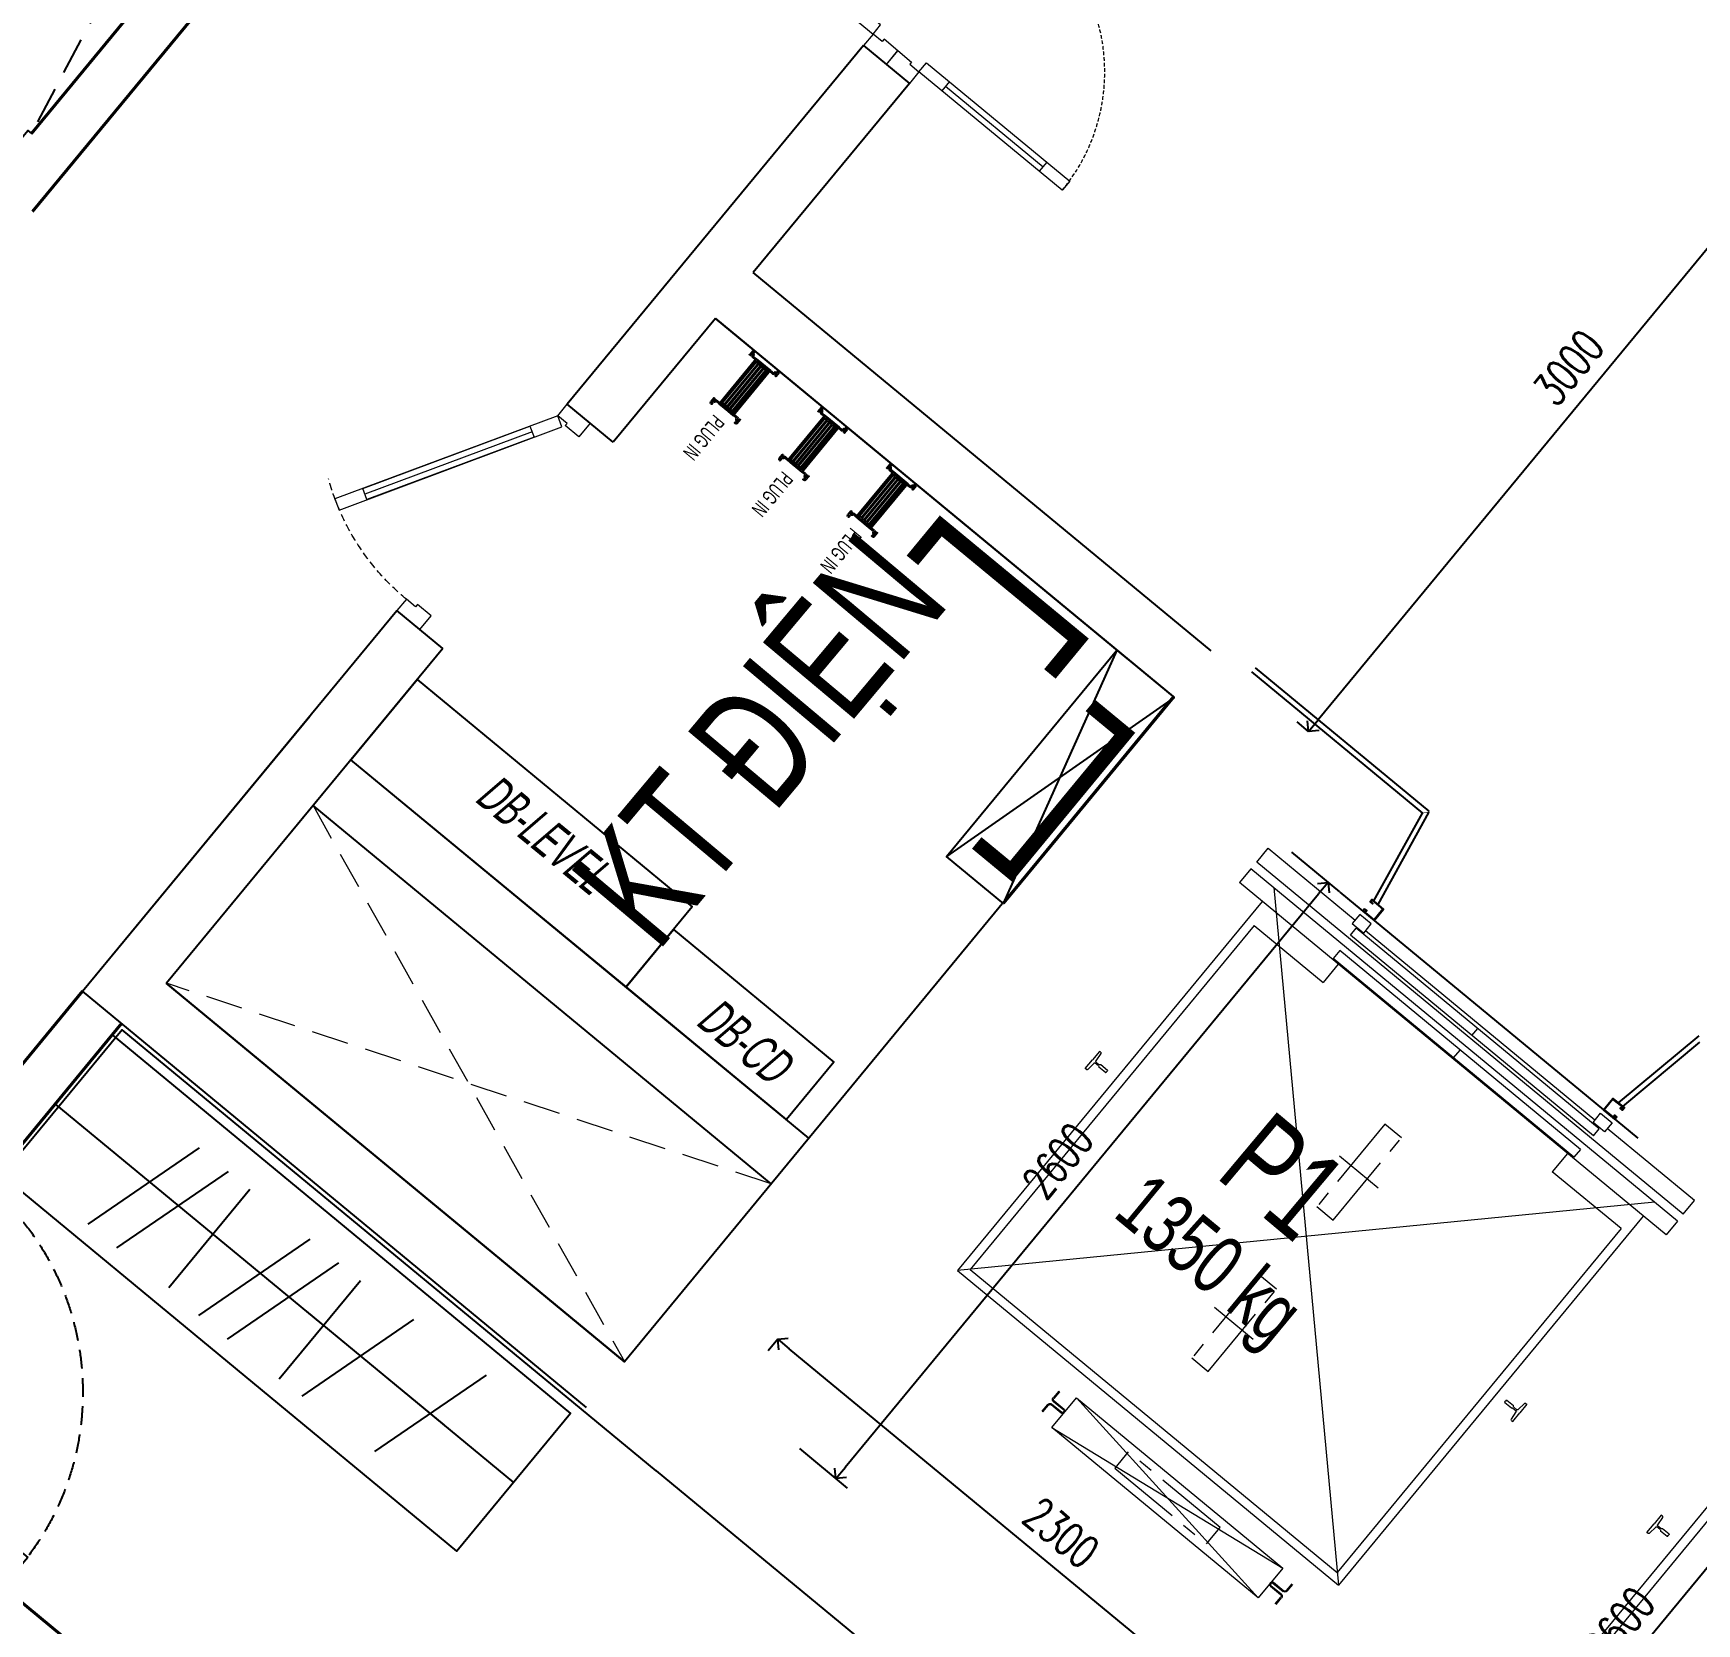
# Model space of a CAD drawing. Header units: millimetres. Extents: x -361675616 to 361246347, y -284141842 to 284396604.
# Drawn here: x -93542 to -87948, y 94639 to 99988 of the extents above; entities that cross this region are included whole.
import ezdxf
from ezdxf.enums import TextEntityAlignment as Align
from ezdxf.xclip import XClip

# ---------------------------------------------------------------- set-up
doc = ezdxf.new("R2010")
doc.units = ezdxf.units.MM
doc.header["$LTSCALE"] = 100
doc.header["$MEASUREMENT"] = 0
doc.header["$XCLIPFRAME"] = 0
for name, pattern in [('HIDDEN', [0.375, 0.25, -0.125]), ('TYPICAL 2 +1 BEDROOM FRONT$0$DASHED2', [9.525, 6.35, -3.175]), ('Xref_NT1+NT2_MBDV Cot vach_220729$0$CENTERX2', [4, 2.5, -0.5, 0.5, -0.5]), ('Xref_NT1+NT2_MBDV Cot vach_220729$0$HIDDEN', [0.375, 0.25, -0.125]), ('Xref_NT1+NT2_MBDV Cot vach_220729$0$HIDDEN2', [0.1875, 0.125, -0.0625]), ('Xref_NT1+NT2_MBDV Cot vach_220729$0$PHANTOMX2', [5, 2.5, -0.5, 0.5, -0.5, 0.5, -0.5])]:
    doc.linetypes.add(name, pattern=pattern)
for name, color, linetype in [('A-ANNO-ROOM', 50, 'Continuous'), ('A-FURNITURE', 251, 'Continuous'), ('A-UNIT', 1, 'Continuous'), ('dien tich thong thuy', 3, 'Continuous'), ('KT-Khuat', 9, 'HIDDEN'), ('MEP-00-TEXT', 7, 'Continuous'), ('MEP-E-P-WIRE', 7, 'P'), ('SPE-MEP-E-SLAB TEXT', 6, 'Continuous'), ('SPE-MEP-Electric', 210, 'Continuous'), ('TYPICAL 2 +1 BEDROOM FRONT$0$A-_DOOR----_E-', 32, 'Continuous'), ('Xref_NT1+NT2_MBDV Cot vach_220729$0$KC-Betong', 6, 'Continuous'), ('Xref_NT1+NT2_MBDV Cot vach_220729$0$KT-Net manh', 139, 'Continuous'), ('Xref_NT1+NT2_MBDV Cot vach_220729$0$KT-Text', 7, 'Continuous'), ('Xref_NT1+NT2_MBDV Cot vach_220729$0$KT-Tuong', 1, 'Continuous'), ('Xref_ST_MBDV Cot vach 30.7.2022$0$KT-Text', 7, 'Continuous'), ('Xref_ST_MBDV Cot vach 30.7.2022$0$ST_MBDV Cot vach 220803$0$Xref_ST_MBDV Cot vach 30.7.2022$0$KT-Tuong', 1, 'Continuous')]:
    doc.layers.add(name, color=color, linetype=linetype)
for name, color, linetype, lineweight in [('KT-Net cat', 1, 'Continuous', 40), ('KT-Net cua', 87, 'Continuous', 9), ('Xref_NT1+NT2_MBDV Cot vach_220729$0$CUA', 37, 'Continuous', 13), ('Xref_NT1+NT2_MBDV Cot vach_220729$0$KT-Noi that', 36, 'Continuous', 9), ('Xref_NT1+NT2_MBDV Cot vach_220729$0$SPE-MEP-HVAC', 140, 'Continuous', 0)]:
    doc.layers.add(name, color=color, linetype=linetype, lineweight=lineweight)
doc.styles.add('220126_HDN_HBA typical plan$0$211210_HDN_HBA_TYPICAL PLAN CORE OPT 1$0$HBA-Text', font='GOTHIC.TTF')
doc.styles.get("Standard").update_dxf_attribs({"font": 'arial.ttf'})
doc.styles.add('Xref_NT1+NT2_MBDV Cot vach_220729$0$Arial', font='arial.ttf', dxfattribs={"width": 0.7})
doc.styles.add('Xref_NT1+NT2_MBDV Cot vach_220729$0$xref.N.Cot vach tang N2$0$DIM', font='vnsimli.shx', dxfattribs={"width": 0.7})
doc.linetypes.add('P', pattern='A,10,-2.5,["P",Standard,S=1.8,R=0,X=-0.8,Y=-0.77],-2.5', length=15)
doc.dimstyles.new('Xref_NT1+NT2_MBDV Cot vach_220729$0$xref.N.Cot vach tang N2$0$CCU 1-100 A1', dxfattribs={"dimscale": 100, "dimtxt": 2.2, "dimasz": 1, "dimexe": 1, "dimexo": 0, "dimgap": 1, "dimtad": 1, "dimdec": 0, "dimdsep": 46, "dimtxsty": 'Xref_NT1+NT2_MBDV Cot vach_220729$0$xref.N.Cot vach tang N2$0$DIM', "dimblk1": 'Xref_NT1+NT2_MBDV Cot vach_220729$0$xref.N.Cot vach tang N2$0$_ARCHTICK', "dimblk2": 'Xref_NT1+NT2_MBDV Cot vach_220729$0$xref.N.Cot vach tang N2$0$_ARCHTICK', "dimsah": 1, "dimcen": 0, "dimdle": 1, "dimclrd": 256, "dimclre": 256, "dimclrt": 31, "dimadec": 0, "dimazin": 0, "dimtfac": 1, "dimtdec": 0, "dimtix": 1, "dimtmove": 2, "dimatfit": 3, "dimldrblk": 'Xref_NT1+NT2_MBDV Cot vach_220729$0$xref.N.Cot vach tang N2$0$_ARCHTICK', "dimfxl": 8, "dimtolj": 1, "dimarcsym": 0})

# ---------------------------------------------------------------- blocks, each defined once
blk = doc.blocks.new('*U103')
for p, q in [((-1260, -100), (-1300, -100)), ((-1280, -100), (-1280, -525)), ((-90, -100), (-50, -100)), ((-70, -100), (-70, -525)), ((-1260, -525), (-1300, -525)), ((-90, -525), (-50, -525))]:
    blk.add_line(p, q)
for points in [[(-1350, 100), (-1290, 100), (-1290, 40), (-1300, 40), (-1300, 0), (-1350, 0)], [(0, 100), (-60, 100), (-60, 40), (-50, 40), (-50, 0), (0, 0)], [(-1300, 0), (-1260, 0), (-1260, -625), (-1300, -625)], [(-50, 0), (-90, 0), (-90, -625), (-50, -625)]]:
    blk.add_lwpolyline(points, close=True)
at = {"linetype": 'Xref_NT1+NT2_MBDV Cot vach_220729$0$HIDDEN2'}
for centre, start, end in [((-1300, 0), 270, 0), ((-50, 0), 180, 270)]:
    blk.add_arc(centre, 625, start, end, dxfattribs=at)
blk = doc.blocks.new('*U51')
at = {"layer": 'TYPICAL 2 +1 BEDROOM FRONT$0$A-_DOOR----_E-'}
for points in [[(80, 920), (40, 920), (40, 0), (80, 0)], [(0, 0), (0, 0), (0, 0), (40, 0), (40, -42), (50, -42), (50, -100), (0, -100), (0, -100), (0, -100)], [(1000, 0), (1000, 0), (1000, 0), (960, 0), (960, -42), (950, -42), (950, -100), (1000, -100), (1000, -100), (1000, -100)]]:
    blk.add_lwpolyline(points, close=True, dxfattribs=at)
at = {"layer": 'TYPICAL 2 +1 BEDROOM FRONT$0$A-_DOOR----_E-', "color": 8, "linetype": 'TYPICAL 2 +1 BEDROOM FRONT$0$DASHED2', "ltscale": 0.1}
blk.add_arc((40, 0), 920, 0, 90, dxfattribs=at)
blk = doc.blocks.new('Hotel Module')
at = {"layer": 'A-FURNITURE'}
for p, q in [((500, -1866.1, 0), (500, -170, 0)), ((305.7, -637.8, -0.1), (742.6, -512.4, -0.1)), ((305.7, -763.3, -0.1), (742.6, -637.8, -0.1)), ((305.7, -858.5, -0.1), (734, -858.5, -0.1)), ((305.7, -1119.8, -0.1), (742.6, -994.3, -0.1)), ((305.7, -1245.3, -0.1), (742.6, -1119.8, -0.1)), ((500, -2170, 0), (500, -1266.1, 0)), ((305.7, -1340.5, -0.1), (734, -1340.5, -0.1)), ((292.7, -1561.1, -0.1), (729.6, -1435.7, -0.1)), ((281.5, -1868.4, 0), (718.4, -1743, 0))]:
    blk.add_line(p, q, dxfattribs=at)
at = {"layer": 'A-FURNITURE', "elevation": 0}
blk.add_lwpolyline([(200, -170), (200, -2170), (800, -2170), (800, -170)], close=True, dxfattribs=at)
at = {"layer": 'KT-Net cat'}
for p, q in [((149.7, 0, 0), (815.2, 0, 0)), ((1865.2, -2354.9), (1865.2, -170)), ((85, -2500, 0), (85, -10100, 0))]:
    blk.add_line(p, q, dxfattribs=at)
blk.add_lwpolyline([(149.7, -170), (815.2, -170), (815.2, 0)], dxfattribs=at)
at = {"layer": 'KT-Net cua', "rotation": 179.999764382085}
blk.add_blockref('*U51', (1815.2, -150, 0), dxfattribs=at)
blk = doc.blocks.new('Xref_NT1+NT2_MBDV Cot vach_220729$0$xref.N.Cot vach tang N2$0$_Open90')
at = {"color": 0, "linetype": 'ByBlock', "lineweight": -2}
for p, q in [((0, 0), (-1, 0)), ((-0.5, 0.5), (0, 0)), ((0, 0), (-0.5, -0.5))]:
    blk.add_line(p, q, dxfattribs=at)
blk = doc.blocks.new('*D161')
at = {"layer": 'Defpoints', "color": 5, "transparency": 16777216}
for p, q in [((-91038.5, 95596.1), (-91070.3, 95557.5)), ((-89303.6, 94163.3), (-91000, 95564.2)), ((-89265.1, 94131.5), (-89296.9, 94092.9))]:
    blk.add_line(p, q, dxfattribs=at)
at = {"layer": 'Defpoints', "color": 0, "transparency": 16777216}
for p in [(-91038.5, 95596.1, 0), (-91038.5, 95596.1), (-89265.1, 94131.5, 0)]:
    blk.add_point(p, dxfattribs=at)
at = {"layer": 'Defpoints', "color": 5, "transparency": 16777216, "xscale": 50, "yscale": 50, "zscale": 50}
for p, rotation in [((-91038.5, 95596.1), 140.4488267357289), ((-89265.1, 94131.5), 320.4488267357289)]:
    blk.add_blockref('Xref_NT1+NT2_MBDV Cot vach_220729$0$xref.N.Cot vach tang N2$0$_Open90', p, dxfattribs=dict(at, rotation=rotation))
at = {"layer": 'Defpoints', "color": 5, "transparency": 16777216, "insert": (-90084.9, 94944.7), "char_height": 110, "attachment_point": 5, "rotation": 320.4488, "style": 'Xref_NT1+NT2_MBDV Cot vach_220729$0$xref.N.Cot vach tang N2$0$DIM'}
blk.add_mtext('\\A1;2300', dxfattribs=at)
blk = doc.blocks.new('Xref_NT1+NT2_MBDV Cot vach_220729$0$xref.N.Cot vach tang N2$0$_ARCHTICK')
at = {"color": 0, "linetype": 'ByBlock', "const_width": 0.15}
blk.add_lwpolyline([(-0.5, -0.5), (0.5, 0.5)], dxfattribs=at)
blk = doc.blocks.new('*D163')
at = {"layer": 'Defpoints', "color": 5, "transparency": 16777216}
for p, q in [((-87421.1, 95673.6), (-87259.8, 95540.3)), ((-88922.1, 93606), (-87330.2, 95533.6)), ((-89076.7, 93668.8), (-88915.4, 93535.6))]:
    blk.add_line(p, q, dxfattribs=at)
at = {"layer": 'Defpoints', "color": 0, "transparency": 16777216}
for p in [(-87421.1, 95673.6, 0), (-87298.3, 95572.2), (-89076.7, 93668.8, 0)]:
    blk.add_point(p, dxfattribs=at)
at = {"layer": 'Defpoints', "color": 5, "transparency": 16777216, "xscale": 50, "yscale": 50, "zscale": 50}
for p, rotation in [((-87298.3, 95572.2), 50.44882673717422), ((-88953.9, 93567.4), 230.4488267371742)]:
    blk.add_blockref('Xref_NT1+NT2_MBDV Cot vach_220729$0$xref.N.Cot vach tang N2$0$_Open90', p, dxfattribs=dict(at, rotation=rotation))
at = {"layer": 'Defpoints', "color": 5, "transparency": 16777216, "insert": (-88207.1, 94636.7), "char_height": 110, "attachment_point": 5, "rotation": 50.4488, "style": 'Xref_NT1+NT2_MBDV Cot vach_220729$0$xref.N.Cot vach tang N2$0$DIM'}
blk.add_mtext('\\A1;2600', dxfattribs=at)
blk = doc.blocks.new('*D166')
at = {"layer": 'Defpoints', "color": 5, "transparency": 16777216}
for p, q in [((-89310.2, 97233.6, 0), (-89148.9, 97100.4, 0)), ((-90811.2, 95166.1, 0), (-89219.3, 97093.7, 0)), ((-90965.8, 95228.9, 0), (-90804.5, 95095.7, 0))]:
    blk.add_line(p, q, dxfattribs=at)
at = {"layer": 'Defpoints', "color": 0, "transparency": 16777216}
for p in [(-89310.2, 97233.6, 0), (-89187.4, 97132.2, 0), (-90965.8, 95228.9)]:
    blk.add_point(p, dxfattribs=at)
at = {"layer": 'Defpoints', "color": 5, "transparency": 16777216, "xscale": 50, "yscale": 50, "zscale": 50}
for p, rotation in [((-89187.4, 97132.2, 0), 50.44882673717401), ((-90843, 95127.5, 0), 230.448826737174)]:
    blk.add_blockref('Xref_NT1+NT2_MBDV Cot vach_220729$0$xref.N.Cot vach tang N2$0$_Open90', p, dxfattribs=dict(at, rotation=rotation))
at = {"layer": 'Defpoints', "color": 5, "transparency": 16777216, "insert": (-90096.2, 96196.7, 0), "char_height": 110, "attachment_point": 5, "rotation": 50.4488, "style": 'Xref_NT1+NT2_MBDV Cot vach_220729$0$xref.N.Cot vach tang N2$0$DIM'}
blk.add_mtext('\\A1;2600', dxfattribs=at)
blk = doc.blocks.new('A$C4DAF2025')
at = {"layer": 'Xref_NT1+NT2_MBDV Cot vach_220729$0$KT-Net manh'}
for p, q in [((-20.4, 1630.9, 0), (554.5, 1156.1, 0)), ((-31.8, 1617, 0), (552.4, 1134.5, 0)), ((762.6, 1479.7, 0), (1765, 651.9, 0)), ((813.5, 1372.8, 0), (554.5, 1156.1, 0)), ((827.7, 1361.1, 0), (556.7, 1134.9, 0)), ((552.4, 1134.5, 0), (554.3, 1136.8, 0)), ((554.3, 1136.8, 0), (556.7, 1134.9, 0)), ((1636.2, 693.4, 0), (1465.3, 384.5, 0)), ((1650.4, 681.7, 0), (1486.6, 386.4, 0))]:
    blk.add_line(p, q, dxfattribs=at)
at = {"layer": 'Xref_NT1+NT2_MBDV Cot vach_220729$0$KT-Net manh', "ltscale": 2, "elevation": 0}
for points in [[(833.3, 1408.3), (839.7, 1416), (878.3, 1384.2), (846.4, 1345.7), (807.9, 1377.5), (814.2, 1385.2), (821.9, 1378.8), (820.9, 1377.6), (814.4, 1382.9), (810.1, 1377.7), (846.2, 1347.9), (876, 1384), (839.9, 1413.8), (835.6, 1408.5), (842.1, 1403.2), (841, 1402)], [(1681.5, 707.9), (1687.9, 715.6), (1649.3, 747.4), (1617.5, 708.9), (1656, 677), (1662.4, 684.8), (1654.7, 691.1), (1653.7, 689.9), (1660.1, 684.5), (1655.8, 679.3), (1619.7, 709.1), (1649.5, 745.2), (1685.6, 715.4), (1681.3, 710.1), (1674.8, 715.5), (1673.8, 714.3)]]:
    blk.add_lwpolyline(points, close=True, dxfattribs=at)
at = {"layer": 'Xref_NT1+NT2_MBDV Cot vach_220729$0$KT-Net manh', "const_width": 2, "elevation": 0}
blk.add_lwpolyline([(554.3, 1136.8), (554.5, 1156.1)], dxfattribs=at)
at = {"layer": 'Xref_NT1+NT2_MBDV Cot vach_220729$0$KT-Noi that', "linetype": 'Continuous', "ltscale": 2}
for p, q in [((744, 1741.5), (1769.2, 2982.9)), ((1769.2, 2982.9), (3050.7, 1924.6)), ((818.9, 1783.4), (1774, 2940)), ((1774, 2940), (3007.7, 1921.2)), ((2025.5, 683.2), (3050.7, 1924.6)), ((2052.6, 764.6), (3007.7, 1921.2)), ((629.5, 1758.3), (667.7, 1804.5)), ((2101.9, 620.1), (667.7, 1804.5)), ((610.4, 1735.1), (572.2, 1688.9)), ((2044.5, 550.7), (610.4, 1735.1)), ((2063.6, 573.9), (629.5, 1758.3)), ((818.9, 1783.4), (1050.2, 1592.4)), ((572.2, 1688.9), (865.2, 1446.9)), ((999.2, 1530.7), (1050.2, 1592.4)), ((955.8, 1517.3), (977.4, 1543.5)), ((1765.4, 848.7), (955.8, 1517.3)), ((1787, 874.9), (977.4, 1543.5)), ((911.8, 1471.9), (892.5, 1448.6)), ((1729.1, 797), (911.8, 1471.9)), ((1709.9, 773.6), (892.5, 1448.6)), ((1678, 782.1), (906.9, 1418.9)), ((1382.2, 1209.2), (1360.6, 1183)), ((1320.5, 1134.4), (1301.2, 1111.1)), ((1770.3, 893.9), (1821.2, 955.6)), ((2052.6, 764.6), (1821.2, 955.6)), ((1765.4, 848.7), (1787, 874.9)), ((1729.1, 797), (1709.9, 773.6)), ((2006.3, 504.5), (1713.3, 746.4)), ((2063.6, 573.9), (2101.9, 620.1)), ((2044.5, 550.7), (2006.3, 504.5))]:
    blk.add_line(p, q, dxfattribs=at)
at = {"layer": 'Xref_NT1+NT2_MBDV Cot vach_220729$0$KT-Noi that', "linetype": 'Xref_NT1+NT2_MBDV Cot vach_220729$0$HIDDEN', "ltscale": 500}
for p, q in [((1987.3, 636.9), (1769.2, 2982.9)), ((2347.7, 2771), (2958.9, 2097.7)), ((3041.7, 2197.9), (2265, 2670.7)), ((705.8, 1695.2), (3050.7, 1924.6))]:
    blk.add_line(p, q, dxfattribs=at)
at = {"layer": 'Xref_NT1+NT2_MBDV Cot vach_220729$0$KT-Noi that', "linetype": 'Continuous'}
for p, q in [((2232.4, 2725.5), (2250.9, 2748)), ((2234.9, 2723.5), (2253.4, 2745.9)), ((2296.3, 2718.5), (2262.1, 2746.8)), ((2298.4, 2721), (2264.1, 2749.2)), ((2287.8, 2792.6), (2269.3, 2770.2)), ((2304.8, 2728.7), (2270.5, 2756.9)), ((2290.3, 2790.6), (2271.7, 2768.1)), ((2306.8, 2731.1), (2272.6, 2759.4)), ((2290.3, 2790.6), (2287.8, 2792.6)), ((2234.9, 2723.5), (2232.4, 2725.5)), ((2305.2, 2724.4), (2302.6, 2721.4)), ((2307.6, 2722.4), (2305.1, 2719.3)), ((1183.5, 2432.3), (1159.6, 2403.4)), ((1187.8, 2424.9), (1171.4, 2400.2)), ((1187.4, 2429.1), (1183.5, 2432.3)), ((1135.8, 2374.4), (1159.6, 2403.4)), ((1139.6, 2371.3), (1135.8, 2374.4)), ((1143.8, 2371.7), (1165, 2392.4)), ((1179.8, 2384), (1169.2, 2392.8)), ((1182.4, 2387.2), (1171.8, 2396)), ((1203.5, 2360.7), (1181.1, 2379.1)), ((1209.9, 2368.4), (1187.5, 2386.8)), ((1204.9, 2360.8), (1207.4, 2363.9)), ((1210, 2367), (1207.4, 2363.9)), ((3001.6, 2149.3), (2999, 2146.2)), ((2999.9, 2137.5), (3034.1, 2109.2)), ((3004, 2147.3), (3001.5, 2144.2)), ((3001.9, 2140), (3036.1, 2111.7)), ((3008.3, 2147.7), (3042.5, 2119.4)), ((3010.3, 2150.1), (3044.5, 2121.9)), ((3071.8, 2145.1), (3053.3, 2122.7)), ((3074.3, 2143.1), (3055.7, 2120.7)), ((3016.4, 2078.1), (3034.9, 2100.5)), ((3018.9, 2076), (3037.4, 2098.5)), ((2546.5, 1252.8), (2549.1, 1255.9)), ((2546.7, 1251.4), (2569, 1232.9)), ((2551.6, 1259), (2549.1, 1255.9)), ((2553, 1259.1), (2575.4, 1240.7)), ((2574.1, 1232.6), (2584.7, 1223.8)), ((2576.7, 1235.8), (2587.3, 1227)), ((2612.7, 1248.1), (2591.6, 1227.4)), ((2620.8, 1245.3), (2596.9, 1216.4)), ((2616.9, 1248.5), (2620.8, 1245.3)), ((2568.8, 1194.9), (2585.1, 1219.6)), ((2569.2, 1190.7), (2573, 1187.5)), ((2573, 1187.5), (2596.9, 1216.4))]:
    blk.add_line(p, q, dxfattribs=at)
at = {"layer": 'Xref_NT1+NT2_MBDV Cot vach_220729$0$KT-Noi that', "linetype": 'Xref_NT1+NT2_MBDV Cot vach_220729$0$CENTERX2'}
for p, q in [((2053.9, 2157.7), (2184.5, 2049.8)), ((1633.7, 1648.8), (1764.2, 1540.9))]:
    blk.add_line(p, q, dxfattribs=at)
at = {"layer": 'Xref_NT1+NT2_MBDV Cot vach_220729$0$KT-Noi that', "linetype": 'Continuous', "ltscale": 2}
for points in [[(2347.7, 2771), (2265, 2670.7), (2958.9, 2097.7), (3041.7, 2197.9)], [(849.3, 1427.6), (874.7, 1458.4), (913.3, 1426.6), (887.8, 1395.8)], [(1697.4, 727.2), (1722.9, 758), (1684.3, 789.8), (1658.9, 759)]]:
    blk.add_lwpolyline(points, close=True, dxfattribs=at)
at = {"layer": 'Xref_NT1+NT2_MBDV Cot vach_220729$0$KT-Noi that', "linetype": 'Xref_NT1+NT2_MBDV Cot vach_220729$0$PHANTOMX2'}
for points in [[(2522, 2589.4), (2830.5, 2334.7), (2784.6, 2279.2), (2476.2, 2533.9)], [(2207.1, 2264.6), (2262.6, 2218.8), (2033.4, 1941.2), (1977.9, 1987)], [(1786.8, 1755.7), (1842.3, 1709.9), (1613.1, 1432.3), (1557.6, 1478.1)]]:
    blk.add_lwpolyline(points, close=True, dxfattribs=at)
at = {"layer": 'Xref_NT1+NT2_MBDV Cot vach_220729$0$KT-Noi that', "linetype": 'Continuous'}
for centre, radius, start, end in [((2258.2, 2742), 9.4, 50.4488, 140.4488), ((2258.2, 2742), 6.2, 50.4488, 140.4488), ((2276.5, 2764.2), 9.4, 140.4488, 230.4488), ((2276.5, 2764.2), 6.2, 140.4488, 230.4488), ((2300.3, 2723.3), 6.2, 230.4488, 320.4488), ((2300.3, 2723.3), 3, 230.4488, 320.4488), ((2302.8, 2726.4), 3, 320.4488, 50.4488), ((2302.8, 2726.4), 6.2, 320.4488, 50.4488), ((1185.5, 2426.8), 3, 320.4488, 50.4488), ((1141.5, 2373.6), 3, 230.4488, 320.4488), ((1167.3, 2390.5), 3, 50.4488, 140.4488), ((1173.7, 2398.3), 3, 140.4488, 230.4488), ((1176, 2380.4), 5.25, 346.1185, 43.7661), ((1185.3, 2391.6), 5.25, 237.1315, 294.7791), ((1204.1, 2361.4), 1, 230.4488, 320.4488), ((1209.2, 2367.6), 1, 320.4488, 50.4488), ((3003.8, 2142.3), 6.2, 140.4488, 230.4488), ((3003.8, 2142.3), 3, 140.4488, 230.4488), ((3006.4, 2145.4), 6.2, 50.4488, 140.4488), ((3006.4, 2145.4), 3, 50.4488, 140.4488), ((3030.1, 2104.4), 6.2, 320.4488, 50.4488), ((3030.1, 2104.4), 9.4, 320.4488, 50.4488), ((3048.5, 2126.7), 9.4, 230.4488, 320.4488), ((3048.5, 2126.7), 6.2, 230.4488, 320.4488), ((2547.3, 1252.2), 1, 140.4488, 230.4488), ((2552.4, 1258.3), 1, 50.4488, 140.4488), ((2571.2, 1228.2), 5.25, 57.1315, 114.7791), ((2580.5, 1239.4), 5.25, 166.1185, 223.7661), ((2615, 1246.2), 3, 50.4488, 140.4488), ((2571.1, 1193), 3, 140.4488, 230.4488), ((2582.8, 1221.5), 3, 320.4488, 50.4488), ((2589.2, 1229.3), 3, 230.4488, 320.4488)]:
    blk.add_arc(centre, radius, start, end, dxfattribs=at)
blk = doc.blocks.new('*D176')
at = {"layer": 'Defpoints', "color": 5, "transparency": 16777216}
for p, q in [((-87342.7, 99953.5), (-87381.3, 99985.3)), ((-87374.5, 99914.9), (-89221.2, 97678.9)), ((-89253, 97640.3), (-89291.6, 97672.2))]:
    blk.add_line(p, q, dxfattribs=at)
at = {"layer": 'Defpoints', "color": 0, "transparency": 16777216}
for p in [(-87342.7, 99953.5, 0), (-89253, 97640.3, 0), (-89253, 97640.3)]:
    blk.add_point(p, dxfattribs=at)
at = {"layer": 'Defpoints', "color": 5, "transparency": 16777216, "xscale": 50, "yscale": 50, "zscale": 50}
for p, rotation in [((-87342.7, 99953.5), 50.44882673721632), ((-89253, 97640.3), 230.4488267372163)]:
    blk.add_blockref('Xref_NT1+NT2_MBDV Cot vach_220729$0$xref.N.Cot vach tang N2$0$_Open90', p, dxfattribs=dict(at, rotation=rotation))
at = {"layer": 'Defpoints', "color": 5, "transparency": 16777216, "insert": (-88378.8, 98863.8), "char_height": 110, "attachment_point": 5, "rotation": 50.4488, "style": 'Xref_NT1+NT2_MBDV Cot vach_220729$0$xref.N.Cot vach tang N2$0$DIM'}
blk.add_mtext('\\A1;3000', dxfattribs=at)
blk = doc.blocks.new('STTT')
at = {"layer": 'Xref_NT1+NT2_MBDV Cot vach_220729$0$KT-Text', "extrusion": (2.27976e-08, 7.84266e-08, 1), "style": 'Xref_NT1+NT2_MBDV Cot vach_220729$0$Arial', "oblique": 360, "width": 0.7}
blk.add_text('P1', height=300, rotation=320, dxfattribs=at).set_placement((-89303.5, 95821.6, 0), align=Align.CENTER)
at = {"layer": 'Xref_NT1+NT2_MBDV Cot vach_220729$0$KT-Text', "style": 'Xref_NT1+NT2_MBDV Cot vach_220729$0$Arial', "width": 0.7}
blk.add_text('1350 kg', height=200, rotation=320.4488, dxfattribs=at).set_placement((-89516.6, 95582.8, 0), align=Align.CENTER)
blk = doc.blocks.new('STTT2')
at = {"layer": 'Xref_ST_MBDV Cot vach 30.7.2022$0$KT-Text'}
blk.add_blockref('STTT', (0, 0), dxfattribs=at)
blk = doc.blocks.new('ĂERWER')
at = {"layer": 'Xref_ST_MBDV Cot vach 30.7.2022$0$KT-Text'}
blk.add_blockref('STTT2', (0, 0), dxfattribs=at)
blk = doc.blocks.new('*U104')
blk.add_line((-146.6, -32.7), (-666.2, -332.7))
for points in [[(-900, 100), (-840, 100), (-840, 40), (-850, 40), (-850, 0), (-900, 0)], [(0, 100), (-60, 100), (-60, 40), (-50, 40), (-50, 0), (0, 0)], [(-50, 0), (-742.8, -400), (-762.8, -365.4), (-70, 34.6)], [(-136.6, -50), (-156.6, -15.4), (-676.2, -315.4), (-656.2, -350)]]:
    blk.add_lwpolyline(points, close=True)
at = {"linetype": 'Xref_NT1+NT2_MBDV Cot vach_220729$0$HIDDEN'}
blk.add_arc((-50, 0), 800, 180, 215.0495, dxfattribs=at)
blk = doc.blocks.new('Busway 1600A')
at = {"color": 3, "ltscale": 0.6}
for p, q in [((-95, 57.5), (-111, 57.5)), ((-94, 54.6), (-94, 56.5)), ((-115, 53.5), (-115, 50.6)), ((-114, 49.6), (-111.9, 49.6)), ((-110.9, 50.6), (-110.9, 52.6)), ((-109.9, 53.6), (-106.1, 53.6)), ((-106.1, 53.6), (-106.1, 52.8)), ((-102, 53.6), (-102, 52.8)), ((-102, 53.6), (-95, 53.6)), ((-98.1, 44.7), (-98.1, 31.2)), ((98, 31.2), (-98.1, 31.2)), ((-98, 48.8), (-98, 48.8)), ((98, 31.2), (-98, 31.2)), ((-98, 31.2), (-98, -31.2)), ((-98, 30.2), (-98, -10.6)), ((-94, 44.8), (-94, 31.2)), ((94, 27.2), (-94, 27.2)), ((-94, 27.2), (-94, -27.2)), ((94, -27.2), (94, 27.2)), ((98, -31.2), (98, 31.2)), ((-115, -53.5), (-115, -50.6)), ((-114, -49.6), (-111.9, -49.6)), ((-110.9, -50.6), (-110.9, -52.6)), ((-109.9, -53.6), (-106.1, -53.6)), ((-106.1, -53.6), (-106.1, -52.8)), ((-102, -53.6), (-102, -52.8)), ((-102, -53.6), (-95, -53.6)), ((-98.1, -44.7), (-98.1, -31.2)), ((-98, -19.6), (-98, -10.6)), ((-98, -10.6), (-98, -10.6)), ((-98, -10.6), (-98, -10.6)), ((-98, -10.6), (-98, -19.6)), ((-98, -30.2), (-98, -19.6)), ((-98, -19.6), (-98, -19.6)), ((-98, -19.6), (-98, -19.6)), ((-98, -30.2), (-98, -30.2)), ((98, -31.2), (-98, -31.2)), ((-98, -31.2), (98, -31.2)), ((-98, -48.8), (-98, -48.8)), ((-94, -27.2), (94, -27.2)), ((-94, -44.8), (-94, -31.2)), ((-94, -54.6), (-94, -56.5)), ((-95, -57.5), (-111, -57.5))]:
    blk.add_line(p, q, dxfattribs=at)
at = {"color": 1, "lineweight": -3, "ltscale": 0.6}
for p, q in [((87.6, 24), (-87.6, 24)), ((-89.6, -20.4), (-89.6, -21.1)), ((85.6, -16.4), (-85.6, -16.4)), ((-85.6, -25.1), (85.6, -25.1)), ((89.6, -21.1), (89.6, -20.4))]:
    blk.add_line(p, q, dxfattribs=at)
at = {"color": 3, "ltscale": 0.6}
for points in [[(102, 53.6), (95, 53.6, -0.413701), (94, 54.6), (94, 56.5, -0.414214), (95, 57.5), (111, 57.5)], [(102, 53.6), (102, 52.8, -0.414214), (98, 48.8), (98, 48.8, 0.414214), (94, 44.8), (94, 31.2)], [(106, 53.6), (106, 52.8, -0.410786), (98.1, 44.7), (98.1, 31.2)], [(115, 53.5), (115, 50.6, -0.414214), (114, 49.6), (111.9, 49.6, -0.414214), (110.9, 50.6), (110.9, 52.6, 0.413701), (109.9, 53.6), (106, 53.6)], [(102, -53.6), (102, -52.8, 0.414214), (98, -48.8), (98, -48.8, -0.414214), (94, -44.8), (94, -31.2)], [(102, -53.6), (95, -53.6, 0.413701), (94, -54.6), (94, -56.5, 0.414214), (95, -57.5), (111, -57.5)], [(106, -53.6), (106, -52.8, 0.410786), (98.1, -44.7), (98.1, -31.2)], [(115, -53.5), (115, -50.6, 0.414214), (114, -49.6), (111.9, -49.6, 0.414214), (110.9, -50.6), (110.9, -52.6, -0.413701), (109.9, -53.6), (106, -53.6)]]:
    blk.add_lwpolyline(points, format="xyb", dxfattribs=at)
at = {"color": 1, "lineweight": -3, "ltscale": 0.6}
for points in [[(-85.6, 8.7), (85.6, 8.7, 0.414214), (89.6, 12.7), (89.6, 13.4, 0.414214), (85.6, 17.4), (-85.6, 17.4, 0.414214), (-89.6, 13.4), (-89.6, 12.7, 0.414214)], [(-85.6, -2.5), (85.6, -2.5, 0.414214), (89.6, 1.5), (89.6, 2.1, 0.414214), (85.6, 6.1), (-85.6, 6.1, 0.414214), (-89.6, 2.1), (-89.6, 1.5, 0.414214)], [(-85.6, -13.8), (85.6, -13.8, 0.414214), (89.6, -9.8), (89.6, -9.2, 0.414214), (85.6, -5.2), (-85.6, -5.2, 0.414214), (-89.6, -9.2), (-89.6, -9.8, 0.414214)]]:
    blk.add_lwpolyline(points, format="xyb", close=True, dxfattribs=at)
blk.add_lwpolyline([(87.6, 20), (-87.6, 20)], dxfattribs=at)
at = {"color": 3, "ltscale": 0.6}
for centre, radius, start, end in [((-111, 53.5), 4, 90, 180), ((-95, 56.5), 1, 0, 90), ((111, 53.5), 4, 0, 90), ((-114, 50.6), 1, 180, 270), ((-111.9, 50.6), 1, 270, 0), ((-109.9, 52.6), 1, 90.1003, 180), ((-98, 52.8), 8.09, 180, 269.3288), ((-98, 52.8), 4, 180, 270), ((-98, 44.8), 4, 0, 90), ((-95, 54.6), 1, 270.1003, 0), ((-114, -50.6), 1, 90, 180), ((-111, -53.5), 4, 180, 270), ((-111.9, -50.6), 1, 0, 90), ((-109.9, -52.6), 1, 180, 269.8997), ((-98, -52.8), 8.09, 90.6712, 180), ((-98, -52.8), 4, 90, 180), ((-98, -44.8), 4, 270, 0), ((-95, -54.6), 1, 360, 89.8997), ((111, -53.5), 4, 270, 0), ((-95, -56.5), 1, 270, 0)]:
    blk.add_arc(centre, radius, start, end, dxfattribs=at)
at = {"color": 1, "lineweight": -3, "ltscale": 0.6}
for centre, radius, start, end in [((-87.6, 22), 2, 90, 270), ((87.6, 22), 2, 270, 90), ((-85.6, -20.4), 4, 90, 180), ((-85.6, -21.1), 4, 180, 270), ((85.6, -20.4), 4, 0, 90), ((85.6, -21.1), 4, 270, 0)]:
    blk.add_arc(centre, radius, start, end, dxfattribs=at)
blk = doc.blocks.new('short hotel block 1')
at = {"layer": 'KT-Khuat', "ltscale": 5, "elevation": 0}
blk.add_lwpolyline([(-123353.3, 101623.1), (-124397.8, 99651.6)], dxfattribs=at)
at = {"layer": 'KT-Net cat'}
for p, q in [((-123006.7, 101336, 0), (-124397.9, 99651.4, 0)), ((-122875.6, 101227.8, 0), (-124394.2, 99388.9, 0))]:
    blk.add_line(p, q, dxfattribs=at)
blk = doc.blocks.new('A$C418F5BC8')
at = {"layer": 'A-ANNO-ROOM', "insert": (648.1, 1090.8), "char_height": 600, "attachment_point": 2, "rotation": 50.4488, "style": '220126_HDN_HBA typical plan$0$211210_HDN_HBA_TYPICAL PLAN CORE OPT 1$0$HBA-Text'}
blk.add_mtext_dynamic_manual_height_columns('SL-S', width=722857412.874, gutter_width=9765.6, heights=[0], dxfattribs=at)
blk = doc.blocks.new('A$C2A6C5140')
at = {"layer": 'A-ANNO-ROOM', "insert": (731.4, 1190, 0), "char_height": 600, "attachment_point": 2, "rotation": 50.4488, "style": '220126_HDN_HBA typical plan$0$211210_HDN_HBA_TYPICAL PLAN CORE OPT 1$0$HBA-Text'}
blk.add_mtext_dynamic_manual_height_columns('2-BR', width=722857412.874, gutter_width=9765.6, heights=[0], dxfattribs=at)
blk = doc.blocks.new('A$C5388591E')
at = {"layer": 'A-ANNO-ROOM', "insert": (894.3, 842.2, 0), "char_height": 600, "attachment_point": 2, "rotation": 1.4065, "style": '220126_HDN_HBA typical plan$0$211210_HDN_HBA_TYPICAL PLAN CORE OPT 1$0$HBA-Text'}
blk.add_mtext_dynamic_manual_height_columns('3-BR', width=722857412.874, gutter_width=9765.6, heights=[0], dxfattribs=at)
blk = doc.blocks.new('A$C21AF0CCA')
at = {"layer": 'A-ANNO-ROOM', "insert": (1197.6, 814.7), "char_height": 600, "attachment_point": 2, "rotation": 0.1054, "style": '220126_HDN_HBA typical plan$0$211210_HDN_HBA_TYPICAL PLAN CORE OPT 1$0$HBA-Text'}
blk.add_mtext_dynamic_manual_height_columns('1-BR+', width=722857412.874, gutter_width=9765.6, heights=[0], dxfattribs=at)

msp = doc.modelspace()

# ---------------------------------------------------------------- linework, layer by layer
at = {"layer": 'SPE-MEP-Electric', "const_width": 50, "elevation": 0}
for points in [[(-90585.7, 98215.6), (-90490.1, 98331.3), (-90027.6, 97949.1), (-90123.1, 97833.5)], [(-89987, 97727.7), (-89871.4, 97632.2), (-90253.5, 97169.6), (-90369.2, 97265.2)]]:
    msp.add_lwpolyline(points, dxfattribs=at)
at = {"layer": 'SPE-MEP-Electric', "elevation": 0}
msp.add_lwpolyline([(-90278.5, 97060.6), (-90471.2, 97219.8), (-89898.1, 97913.7), (-89705.4, 97754.5)], close=True, dxfattribs=at)
for points in [[(-89898.1, 97913.7), (-90280.2, 97062)], [(-89705.5, 97754.6), (-90471.3, 97219.8)]]:
    msp.add_lwpolyline(points, dxfattribs=at)
at = {"layer": 'Xref_NT1+NT2_MBDV Cot vach_220729$0$KC-Betong', "elevation": 0}
msp.add_lwpolyline([(-91248.2, 99029.3), (-89708.8, 97757.5), (-91553.9, 95520), (-93095, 96793.1)], dxfattribs=at)
at = {"layer": 'Xref_NT1+NT2_MBDV Cot vach_220729$0$KT-Tuong', "ltscale": 0.5}
for p, q in [((-90749.8, 99947), (-91746.3, 98740.3)), ((-90749.8, 99947), (-90595.6, 99819.7)), ((-90595.6, 99819.7), (-91120.9, 99183.6)), ((-89580.7, 97911, 0), (-91120.9, 99183.6)), ((-91248.3, 99029.3), (-91592.1, 98613)), ((-89863.6, 97885.8), (-91248.3, 99029.3, 0)), ((-89707.8, 97757.1, 0), (-91248.3, 99029.3, 0)), ((-93376.5, 96766.4), (-92612.3, 97691.7)), ((-92458.1, 97564.3), (-93094.9, 96793.3))]:
    msp.add_line(p, q, dxfattribs=at)
at = {"layer": 'Xref_NT1+NT2_MBDV Cot vach_220729$0$KT-Tuong'}
for p, q in [((-91592.1, 98613), (-91746.3, 98740.3, 0)), ((-92165.2, 97919), (-92319.4, 98046.4, 0)), ((-92172.8, 96031.8, 0), (-93094.9, 96793.3)), ((-91682, 95366.5, 0), (-93376.5, 96766.4))]:
    msp.add_line(p, q, dxfattribs=at)

# ---------------------------------------------------------------- block references
at = {"layer": 'MEP-E-P-WIRE', "color": 3, "linetype": 'Continuous', "extrusion": (1.27931e-07, -3.26597e-08, 1), "xscale": -1, "rotation": 230.4728336164401}
for p in [(-91149, 98797.9, 0), (-90918.4, 98607.6, 0), (-90687.8, 98417.2, 0)]:
    msp.add_blockref('Busway 1600A', p, dxfattribs=at)
at = {"layer": 'Xref_NT1+NT2_MBDV Cot vach_220729$0$CUA', "xscale": -1, "rotation": 230.4488274522181}
for name, p in [('*U103', (-89890.2, 100987.9)), ('*U104', (-91746.3, 98740.3, 0))]:
    msp.add_blockref(name, p, dxfattribs=at)
at = {"layer": 'Xref_NT1+NT2_MBDV Cot vach_220729$0$CUA', "rotation": 50.44882745216794}
msp.add_blockref('*U103', (-89735.9, 100860.6), dxfattribs=at)

# ---------------------------------------------------------------- texts
at = {"layer": 'MEP-00-TEXT', "ltscale": 0.25, "extrusion": (1.27931e-07, -3.26597e-08, 1), "width": 0.6}
for p in [(-91252.9, 98708.7, 0), (-91022.4, 98518.3, 0), (-90791.8, 98328, 0)]:
    msp.add_text('PLUG IN', height=50, rotation=230.4728, dxfattribs=at).set_placement(p)
at = {"layer": 'SPE-MEP-E-SLAB TEXT', "oblique": 10, "width": 0.6}
msp.add_text('DB-LEVEL', height=125, rotation=320.6276, dxfattribs=at).set_placement((-92061.8, 97408.1, 0))
at = {"layer": 'Xref_NT1+NT2_MBDV Cot vach_220729$0$KT-Text', "extrusion": (-7.73991e-08, -2.60739e-08, 1), "style": 'Xref_NT1+NT2_MBDV Cot vach_220729$0$Arial', "width": 0.7}
msp.add_text('KT ĐIỆN', height=400, rotation=50, dxfattribs=at).set_placement((-90949.1, 97483.4, 0), align=Align.CENTER)

# ---------------------------------------------------------------- dimensions: what is measured, and where the dimension line sits
at = {"layer": 'Defpoints', "color": 5}
dim = msp.add_aligned_dim(p1=(-87342.7, 99953.5, 0), p2=(-89253, 97640.3, 0), distance=0, dimstyle='Xref_NT1+NT2_MBDV Cot vach_220729$0$xref.N.Cot vach tang N2$0$CCU 1-100 A1', override={"dimscale": 50, "dimblk1": 'Xref_NT1+NT2_MBDV Cot vach_220729$0$xref.N.Cot vach tang N2$0$_Open90', "dimblk2": 'Xref_NT1+NT2_MBDV Cot vach_220729$0$xref.N.Cot vach tang N2$0$_Open90', "dimclrd": 5, "dimclre": 5, "dimclrt": 5, "dimlwd": 65535, "dimlwe": 65535}, dxfattribs=at)
dim.commit()
dim.dimension.update_dxf_attribs({"geometry": '*D176', "text_midpoint": (-88378.8, 98863.8)})

# ---------------------------------------------------------------- next in the draw order: block references
at = {"layer": 'A-UNIT'}
ref = msp.add_blockref('Hotel Module', (-93281.1, 96881.8, 0), dxfattribs=dict(at, xscale=-1, rotation=50.44892514172822))
XClip(ref).set_block_clipping_path([(4223.176001547, 0.0030626037), (149.695813328, 4.9974291417), (150.1859351182, -10698.5317958795), (4199.6617392812, -10699.2601099484)])

# ---------------------------------------------------------------- next in the draw order: linework, layer by layer
at = {"layer": 'dien tich thong thuy', "elevation": 0}
msp.add_lwpolyline([(-85764.4, 90460), (-86666.6, 91205), (-86666.5, 91205), (-88617.3, 92816.1), (-88617, 92816.4), (-91446.8, 95153.4), (-91447, 95153.1), (-93243.5, 96636.8), (-94421.7, 95210.2), (-94433.2, 95219.8), (-95824.3, 93535.3), (-95400.2, 93185.1), (-95330.1, 93270.1), (-92685.4, 91085.9), (-92691.7, 91078.3), (-88269.4, 87426.7)], close=True, dxfattribs=at)
at = {"layer": 'SPE-MEP-Electric', "elevation": 0}
for points in [[(-92251.1, 97814.9), (-91326, 97050.7), (-91548.9, 96780.8), (-92474, 97545)], [(-91009.2, 96335), (-91548.9, 96780.8), (-91389.6, 96973.6), (-90850, 96527.8)]]:
    msp.add_lwpolyline(points, close=True, dxfattribs=at)
at = {"layer": 'Xref_NT1+NT2_MBDV Cot vach_220729$0$KT-Tuong', "ltscale": 0.5}
for p, q in [((-93376.5, 96766.4), (-92319.4, 98046.4, 0)), ((-92165.2, 97919), (-93094.9, 96793.3))]:
    msp.add_line(p, q, dxfattribs=at)
at = {"layer": 'Xref_NT1+NT2_MBDV Cot vach_220729$0$KT-Tuong'}
for p, q in [((-90933.5, 96272.8, 0), (-92474, 97545)), ((-91060.9, 96118.6, 0), (-92601.4, 97390.8)), ((-91554.4, 95521, 0), (-93094.9, 96793.3))]:
    msp.add_line(p, q, dxfattribs=at)
at = {"layer": 'Xref_NT1+NT2_MBDV Cot vach_220729$0$SPE-MEP-HVAC', "linetype": 'Xref_NT1+NT2_MBDV Cot vach_220729$0$HIDDEN', "ltscale": 5}
for p, q in [((-92601.4, 97390.8), (-91554.4, 95521)), ((-91060.9, 96118.6, 0), (-93094.9, 96793.3))]:
    msp.add_line(p, q, dxfattribs=at)
at = {"layer": 'Xref_NT1+NT2_MBDV Cot vach_220729$0$SPE-MEP-HVAC', "elevation": 0}
msp.add_lwpolyline([(-92601.4, 97390.8), (-91060.9, 96118.6), (-91554.4, 95521), (-93094.9, 96793.3)], close=True, dxfattribs=at)

# ---------------------------------------------------------------- next in the draw order: block references
at = {"layer": 'Xref_ST_MBDV Cot vach 30.7.2022$0$KT-Text'}
ref = msp.add_blockref('ĂERWER', (-130.2, 207.8, 0), dxfattribs=at)
XClip(ref).set_block_clipping_path([(-145481.4968165714, 62681.6150321455), (6518.5031834296, 171203.0065159942)])
at = {"layer": 'Xref_ST_MBDV Cot vach 30.7.2022$0$ST_MBDV Cot vach 220803$0$Xref_ST_MBDV Cot vach 30.7.2022$0$KT-Tuong', "xscale": -1, "rotation": 100.8976534744204}
for p in [(-87839.3, 98128.4, 0), (-85950.2, 96568.4, 0)]:
    msp.add_blockref('A$C4DAF2025', p, dxfattribs=at)

# ---------------------------------------------------------------- next in the draw order: texts
at = {"layer": 'SPE-MEP-E-SLAB TEXT', "oblique": 10, "width": 0.6}
msp.add_text('DB-CD', height=125, rotation=320.6276, dxfattribs=at).set_placement((-91318, 96657, 0))

# ---------------------------------------------------------------- next in the draw order: dimensions: what is measured, and where the dimension line sits
at = {"layer": 'Defpoints', "color": 5}
for p1, p2, distance, picture, middle in [((-90965.8, 95228.9), (-89310.2, 97233.6, 0), -159.2, '*D166', (-90096.2, 96196.7, 0)), ((-89076.7, 93668.8, 0), (-87421.1, 95673.6, 0), -159.2, '*D163', (-88207.1, 94636.7)), ((-89265.1, 94131.5, 0), (-91038.5, 95596.1, 0), 0, '*D161', (-90084.9, 94944.7))]:
    dim = msp.add_aligned_dim(p1=p1, p2=p2, distance=distance, dimstyle='Xref_NT1+NT2_MBDV Cot vach_220729$0$xref.N.Cot vach tang N2$0$CCU 1-100 A1', override={"dimscale": 50, "dimblk1": 'Xref_NT1+NT2_MBDV Cot vach_220729$0$xref.N.Cot vach tang N2$0$_Open90', "dimblk2": 'Xref_NT1+NT2_MBDV Cot vach_220729$0$xref.N.Cot vach tang N2$0$_Open90', "dimclrd": 5, "dimclre": 5, "dimclrt": 5, "dimlwd": 65535, "dimlwe": 65535}, dxfattribs=at)
    dim.commit()
    dim.dimension.update_dxf_attribs({"geometry": picture, "text_midpoint": middle})

# ---------------------------------------------------------------- next in the draw order: block references
at = {"layer": 'Xref_NT1+NT2_MBDV Cot vach_220729$0$KT-Tuong'}
msp.add_blockref('short hotel block 1', (30849.1, 0), dxfattribs=at)

# ---------------------------------------------------------------- next in the draw order: linework, layer by layer
at = {"layer": 'dien tich thong thuy', "elevation": 0}
msp.add_lwpolyline([(-92157.6, 101336), (-92581.6, 101686.5), (-92652.6, 101600.4), (-95297.1, 103784.3), (-95290.9, 103792.1), (-98711.6, 106615.1), (-101183.7, 103621.6), (-99333.2, 102093.3), (-99406.5, 102004.5), (-96576.7, 99667.7), (-96503.4, 99756.4), (-94706.9, 98272.8), (-93560.6, 99660.8), (-93549, 99651.2)], close=True, dxfattribs=at)

# ---------------------------------------------------------------- next in the draw order: block references
at = {"layer": 'A-ANNO-ROOM'}
for p in [(-189530.7, 172460.4, 0), (-190889.2, 167537.1, 0), (-200792.6, 136225.8, 0)]:
    msp.add_blockref('A$C21AF0CCA', p, dxfattribs=at)
at = {"layer": 'dien tich thong thuy'}
for name, p in [('A$C418F5BC8', (-193627.8, 162535.8, 0)), ('A$C418F5BC8', (-196423.1, 158761.1, 0)), ('A$C2A6C5140', (-184324.1, 156728, 0)), ('A$C418F5BC8', (-197159, 154394.3, 0)), ('A$C418F5BC8', (-196884, 150046.2, 0)), ('A$C2A6C5140', (-186961.9, 149139.9, 0)), ('A$C418F5BC8', (-198454.1, 145456, 0)), ('A$C418F5BC8', (-199748, 141469.3, 0)), ('A$C2A6C5140', (-189508.6, 140127.3, 0)), ('A$C2A6C5140', (-191916.6, 131438.4, 0)), ('A$C2A6C5140', (-194202.5, 124603.3, 0)), ('A$C2A6C5140', (-196141.2, 116842.5, 0)), ('A$C5388591E', (-189972.9, 179563.6, 0)), ('A$C5388591E', (-206737.7, 115340.5, 0))]:
    msp.add_blockref(name, p, dxfattribs=at)

doc.saveas('drawing.dxf')
